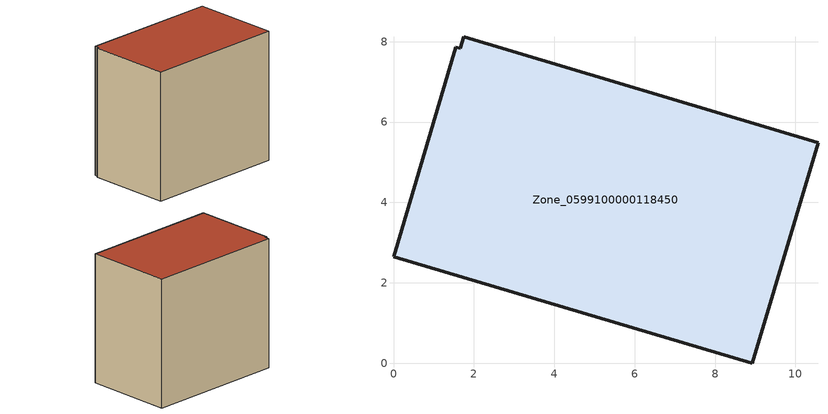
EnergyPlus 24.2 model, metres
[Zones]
Zone_0599100000118450
 floor ground (C_G): 1.75,8.12 10.56,5.49 8.93,0 0,2.65 1.55,7.86 1.66,7.83 z0.43
 wall outside (C_F): 8.93,0 10.56,5.49 1.75,8.12 1.66,7.83 1.55,7.86 0,2.65 8.93,0 z0.43:8.9
 roof outside (C_R): 10.56,5.49 1.75,8.12 1.66,7.83 1.55,7.86 0,2.65 8.93,0 z8.9
[BUILDING]
Pand.0599100000118450: North Axis=0; Terrain=City; Loads Convergence Tolerance Value=0.04; Temperature Convergence Tolerance Value=0.4; Solar Distribution=FullExterior; Maximum Number of Warmup Days=25; Minimum Number of Warmup Days=1
[Site:Location]
Rotterdam.The.Hague.AP_ZH_NLD Design_Conditions: Latitude=51.96; Longitude=4.45; Time Zone=1; Elevation=-4.5
[SITE:GROUNDTEMPERATURE:BUILDINGSURFACE]
18, 18, 18, 18, 18, 18, 18, 18, 18, 18, 18, 18
[MATERIAL] Thermal Absorptance=0.9; Solar Absorptance=0.7; Visible Absorptance=0.7
Name | Roughness | Thickness | Conductivity | Density | Specific Heat
G.TI.1975-1991 | MediumSmooth | 0.15 | 0.288461 | 540 | 1210
F.TI.1975-1991 | Rough | 0.3 | 0.230769 | 1920 | 840
R.TI.1975-1991 | MediumRough | 0.2 | 0.153846 | 1500 | 1000
[CONSTRUCTION]
C_G: G.TI.1975-1991
C_F: F.TI.1975-1991
C_R: R.TI.1975-1991
[ZONE]
Zone_0599100000118450: Type=1; Multiplier=1; Ceiling Height=Autocalculate; Volume=Autocalculate; Floor Area=autocalculate; Part of Total Floor Area=Yes
[ZONEINFILTRATION:DESIGNFLOWRATE]
Infil_Zone_0599100000118450: Zone or ZoneList or Space or SpaceList=Zone_0599100000118450; Schedule=AlwaysOn; Design Flow Rate Calculation Method=Flow/Area; Flow Rate per Floor Area=0.003; Constant Term Coefficient=1; Temperature Term Coefficient=0; Velocity Term Coefficient=0; Velocity Squared Term Coefficient=0
[HVACTEMPLATE:ZONE:IDEALLOADSAIRSYSTEM]
Zone_0599100000118450: Maximum Heating Supply Air Temperature=50; Minimum Cooling Supply Air Temperature=13; Maximum Heating Supply Air Humidity Ratio=0.0156; Minimum Cooling Supply Air Humidity Ratio=0.0077; Heating Limit=NoLimit; Cooling Limit=NoLimit; Dehumidification Control Type=ConstantSensibleHeatRatio; Cooling Sensible Heat Ratio=0.7; Dehumidification Setpoint=60; Humidification Control Type=None; Humidification Setpoint=30; Outdoor Air Method=None; Outdoor Air Flow Rate per Person=0.00944; Outdoor Air Flow Rate per Zone Floor Area=0; Outdoor Air Flow Rate per Zone=0; Demand Controlled Ventilation Type=None; Outdoor Air Economizer Type=NoEconomizer; Heat Recovery Type=None; Sensible Heat Recovery Effectiveness=0.7; Latent Heat Recovery Effectiveness=0.65
[ZONECONTROL:THERMOSTAT]
ThermostatControl_Zone_0599100000118450: Zone or ZoneList=Zone_0599100000118450; Control Type Schedule=DualSetpointControlType; Control 1=Thermostat_Zone_0599100000118450; Temperature Difference Between Cutout And Setpoint=0
[THERMOSTATSETPOINT:DUALSETPOINT]
Thermostat_Zone_0599100000118450: Heating Setpoint Temperature Schedule=HeatingSetpoint_Zone_0599100000118450; Cooling Setpoint Temperature Schedule=CoolingSetpoint_Zone_0599100000118450
[SCHEDULE:COMPACT]
HeatingSetpoint_Zone_0599100000118450: Through: 12/31, For: AllDays, Until: 24:00, 21
CoolingSetpoint_Zone_0599100000118450: Through: 12/31, For: AllDays, Until: 24:00, 24
DualSetpointControlType: Through: 12/31, For: AllDays, Until: 24:00, 4
AlwaysOn: Through: 12/31, For: AllDays, Until: 24:00, 1
